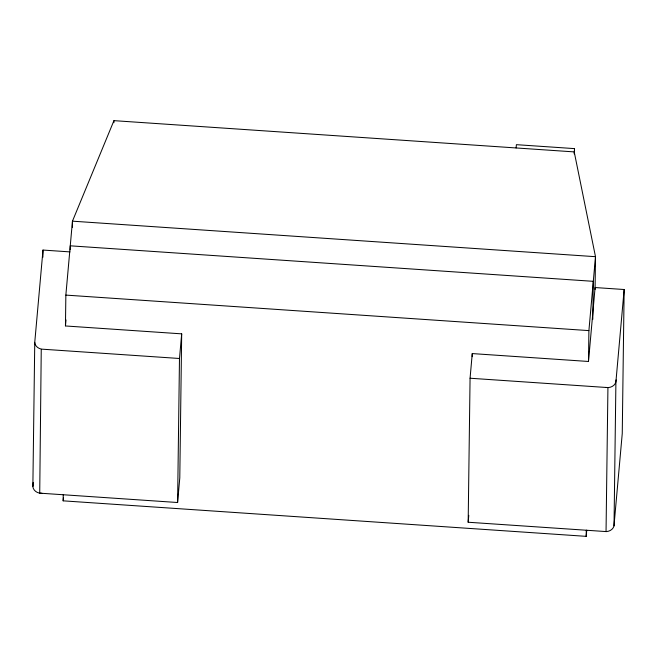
<?xml version="1.0" encoding="UTF-8"?>
<svg xmlns="http://www.w3.org/2000/svg" width="657" height="657" viewBox="0 0 657 657"><rect width="100%" height="100%" fill="white"/><g stroke="black" fill="none" stroke-linecap="round" stroke-linejoin="round"><path stroke-width="0.99" d="M616.085 379.877L615.855 382.111A8.582 7.284 0.8 0 1 608.308 387.581L605.664 387.433M70.044 251.902L42.992 250.062L34.755 342.338L32.866 486.352L33.22 482.402M34.755 342.338L34.764 342.658A8.582 7.284 0.8 0 0 41.251 349.081L39.724 493.152L177.595 502.515L179.788 477.869L181.685 333.855L65.454 325.962L65.996 319.926M42.902 257.207L42.992 250.062M586.734 530.314L586.192 536.35L63.154 500.839L63.236 494.696M65.454 325.806L65.856 295.1L72.459 221.171L113.94 120.65L574.218 151.898L595.497 256.69L595.07 289.441M70.209 249.8L70.258 245.817L593.296 281.327L592.795 319.351M72.377 227.314L72.459 221.171L595.497 256.69L588.902 330.611L588.5 361.317M113.916 122.695L113.94 120.65M177.595 502.515L179.484 358.492L181.685 333.855M468.17 522.241L470.067 378.227L472.26 353.581L588.491 361.473L595.094 287.544L624.15 289.515L622.253 433.538L613.958 526.126A8.582 7.284 0.8 0 1 606.411 531.595L468.17 522.241L468.786 515.343M472.219 356.644L472.26 353.581M574.193 153.894L574.514 148.613L516.394 144.671L516.098 147.956M574.448 153.59L574.514 148.613M586.192 536.35L586.274 530.207M606.041 531.603L607.93 387.589L470.067 378.227M614.024 525.814L615.913 381.799L624.15 289.515M63.154 500.839L63.425 497.817M33.039 484.431L32.866 486.673A8.582 7.284 0.8 0 0 39.354 493.095L41.991 493.308M65.856 295.1L588.902 330.611M41.613 349.138L179.484 358.492"/></g></svg>
